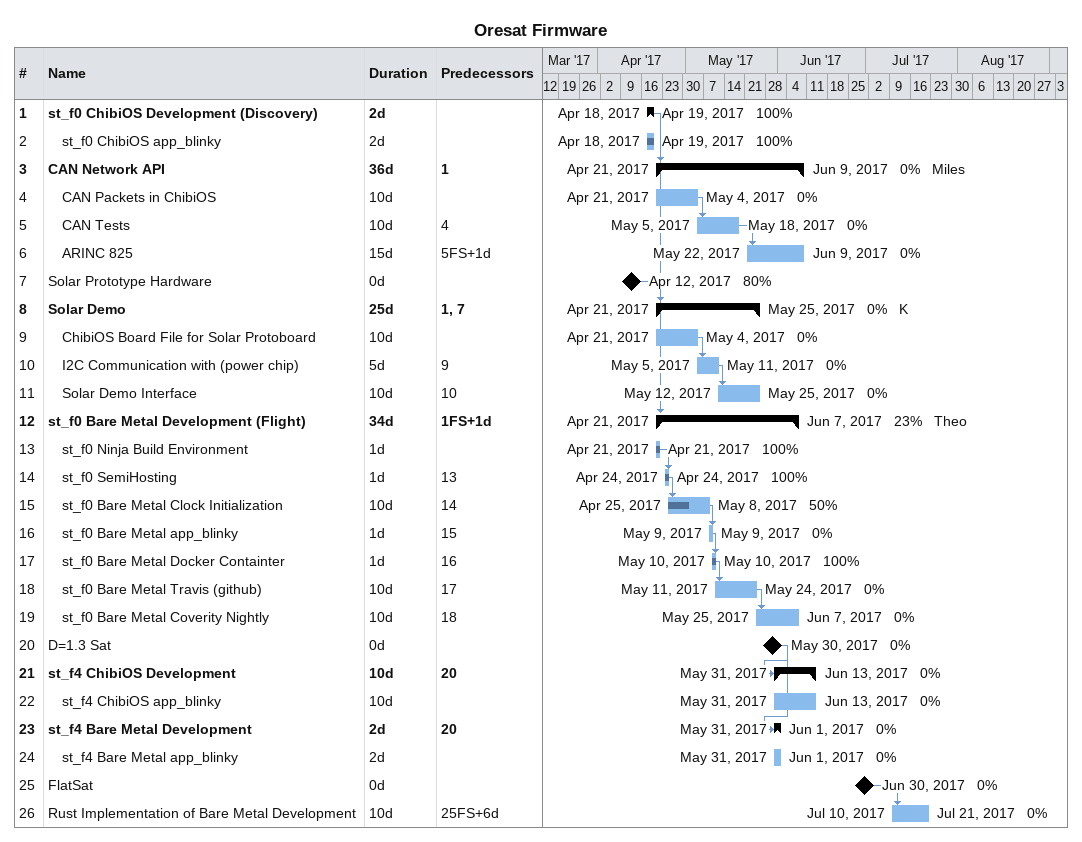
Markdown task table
Oresat Firmware

| ID | Level | Task | Duration | Start | Finish | Predecessors | Resources | % complete |
|---|---|---|---|---|---|---|---|---|
| 1 | 1 | **st_f0 ChibiOS Development (Discovery)** | 2d | 2017-04-18 | 2017-04-19 |  |  | 100 |
| 2 | 2 | st_f0 ChibiOS app_blinky | 2d | 2017-04-18 | 2017-04-19 |  |  | 100 |
| 3 | 1 | **CAN Network API** | 36d | 2017-04-21 | 2017-06-09 | 1 | Miles | 0 |
| 4 | 2 | CAN Packets in ChibiOS | 10d | 2017-04-21 | 2017-05-04 |  |  | 0 |
| 5 | 2 | CAN Tests | 10d | 2017-05-05 | 2017-05-18 | 4 |  | 0 |
| 6 | 2 | ARINC 825 | 15d | 2017-05-22 | 2017-06-09 | 5FS+1d |  | 0 |
| 7 | 1 | Solar Prototype Hardware | 0d | 2017-04-12 | 2017-04-12 |  |  | 80 |
| 8 | 1 | **Solar Demo** | 25d | 2017-04-21 | 2017-05-25 | 1, 7 | K | 0 |
| 9 | 2 | ChibiOS Board File for Solar Protoboard | 10d | 2017-04-21 | 2017-05-04 |  |  | 0 |
| 10 | 2 | I2C Communication with (power chip) | 5d | 2017-05-05 | 2017-05-11 | 9 |  | 0 |
| 11 | 2 | Solar Demo Interface | 10d | 2017-05-12 | 2017-05-25 | 10 |  | 0 |
| 12 | 1 | **st_f0 Bare Metal Development (Flight)** | 34d | 2017-04-21 | 2017-06-07 | 1FS+1d | Theo | 23 |
| 13 | 2 | st_f0 Ninja Build Environment | 1d | 2017-04-21 | 2017-04-21 |  |  | 100 |
| 14 | 2 | st_f0 SemiHosting | 1d | 2017-04-24 | 2017-04-24 | 13 |  | 100 |
| 15 | 2 | st_f0 Bare Metal Clock Initialization | 10d | 2017-04-25 | 2017-05-08 | 14 |  | 50 |
| 16 | 2 | st_f0 Bare Metal app_blinky | 1d | 2017-05-09 | 2017-05-09 | 15 |  | 0 |
| 17 | 2 | st_f0 Bare Metal Docker Containter | 1d | 2017-05-10 | 2017-05-10 | 16 |  | 100 |
| 18 | 2 | st_f0 Bare Metal Travis (github) | 10d | 2017-05-11 | 2017-05-24 | 17 |  | 0 |
| 19 | 2 | st_f0 Bare Metal Coverity Nightly | 10d | 2017-05-25 | 2017-06-07 | 18 |  | 0 |
| 20 | 1 | D=1.3 Sat | 0d | 2017-05-30 | 2017-05-30 |  |  | 0 |
| 21 | 1 | **st_f4 ChibiOS Development** | 10d | 2017-05-31 | 2017-06-13 | 20 |  | 0 |
| 22 | 2 | st_f4 ChibiOS app_blinky | 10d | 2017-05-31 | 2017-06-13 |  |  | 0 |
| 23 | 1 | **st_f4 Bare Metal Development** | 2d | 2017-05-31 | 2017-06-01 | 20 |  | 0 |
| 24 | 2 | st_f4 Bare Metal app_blinky | 2d | 2017-05-31 | 2017-06-01 |  |  | 0 |
| 25 | 1 | FlatSat | 0d | 2017-06-30 | 2017-06-30 |  |  | 0 |
| 26 | 1 | Rust Implementation of Bare Metal Development | 10d | 2017-07-10 | 2017-07-21 | 25FS+6d |  | 0 |
